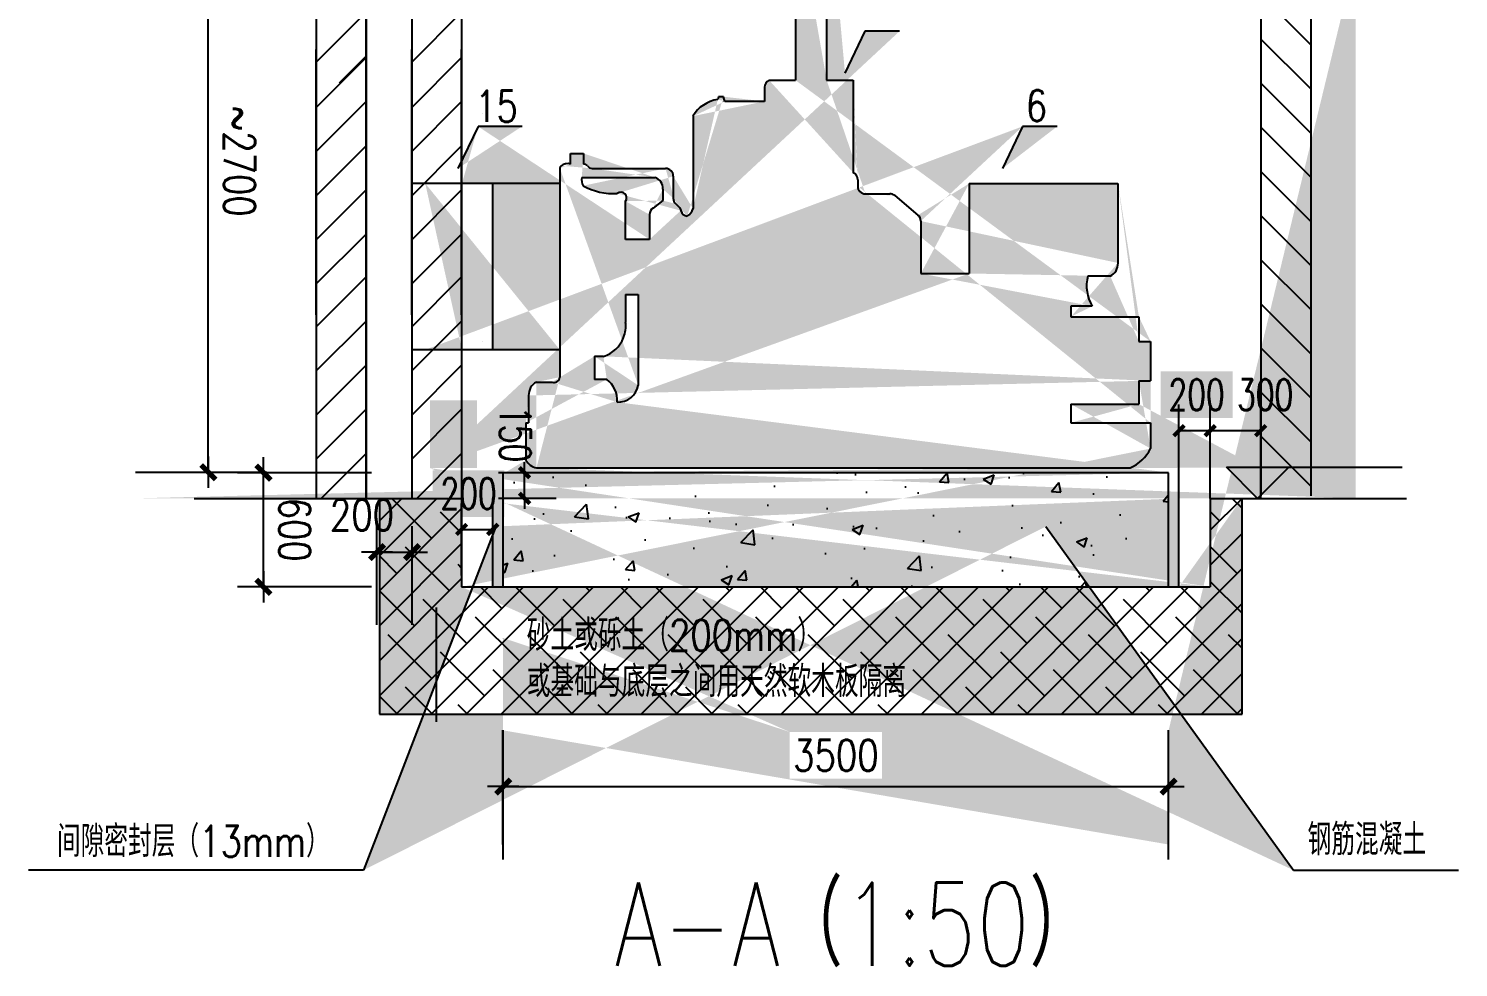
# Model space of a CAD drawing. Extents: x -6243262 to 3079315, y -2914302 to 172723.
# Drawn here: x -1774136 to -1760383, y -974944 to -965917 of the extents above; entities that cross this region are included whole.
import ezdxf

# ---------------------------------------------------------------- set-up
doc = ezdxf.new("R2010")
doc.units = 0
doc.header["$LTSCALE"] = 1000
for name, color, linetype in [('DQ1', 7, 'Continuous'), ('LT', 7, 'Continuous'), ('PUB_DIM', 3, 'Continuous'), ('SYS', 7, 'Continuous'), ('TEL_DIM', 3, 'Continuous'), ('WALL', 9, 'Continuous')]:
    doc.layers.add(name, color=color, linetype=linetype)
doc.styles.add('_TCH_DIM_T3', font='SIMPLEX', dxfattribs={"width": 0.705882, "bigfont": 'GBCBIG'})
doc.styles.add('DIM_FONT_T3', font='SIMPLEX.shx', dxfattribs={"width": 0.8})
doc.styles.add('HZTXT', font='romans.shx', dxfattribs={"width": 0.7, "bigfont": 'hztxt.shx'})
doc.styles.add('仿宋', font='txt1.shx', dxfattribs={"width": 0.8, "bigfont": 'fs.shx'})
doc.dimstyles.new('_TCH_ARCH&&100', dxfattribs={"dimtxt": 297.5, "dimasz": 100, "dimexe": 250, "dimexo": 300, "dimgap": 126.25, "dimtad": 1, "dimdec": 0, "dimzin": 0, "dimdsep": 46, "dimtxsty": '_TCH_DIM_T3', "dimblk": 'ARCHTICK', "dimcen": 0.09, "dimclrt": 7, "dimazin": 2, "dimtfac": 1, "dimtdec": 0, "dimtix": 1, "dimtmove": 2, "dimatfit": 3, "dimfxl": 0, "dimtolj": 1, "dimtzin": 0, "dimarcsym": 0})
doc.dimstyles.new('AXIS$TCH&&100', dxfattribs={"dimtxt": 300, "dimasz": 1, "dimexe": 250, "dimexo": 300, "dimgap": 150, "dimtad": 1, "dimdec": 0, "dimzin": 0, "dimdsep": 46, "dimtxsty": 'DIM_FONT_T3', "dimblk": '_DIMX', "dimcen": 0.09, "dimclrt": 7, "dimadec": 0, "dimazin": 0, "dimtfac": 1, "dimtdec": 0, "dimtix": 1, "dimtmove": 2, "dimatfit": 3, "dimldrblk": '_DIMX', "dimfxl": 0, "dimtolj": 1, "dimtzin": 0, "dimarcsym": 0})
doc.dimstyles.new('DIMN$TCH&&100', dxfattribs={"dimtxt": 300, "dimasz": 1, "dimexe": 250, "dimexo": 300, "dimgap": 150, "dimtad": 1, "dimdec": 0, "dimzin": 0, "dimdsep": 46, "dimtxsty": 'DIM_FONT_T3', "dimblk": '_DIMX', "dimcen": 0.09, "dimclrt": 7, "dimadec": 0, "dimazin": 0, "dimtfac": 1, "dimtdec": 0, "dimtix": 1, "dimtmove": 2, "dimatfit": 3, "dimldrblk": '_DIMX', "dimfxl": 0, "dimtolj": 1, "dimtzin": 0, "dimarcsym": 0})

# ---------------------------------------------------------------- blocks, each defined once
blk = doc.blocks.new('_ArchTick')
at = {"color": 0, "linetype": 'ByBlock', "const_width": 0.4}
blk.add_lwpolyline([(-0.5, -0.5), (0.5, 0.5)], dxfattribs=at)
blk = doc.blocks.new('*D1407')
at = {"layer": 'Defpoints', "color": 0, "linetype": 'Continuous', "transparency": 16777216}
for p in [(-1762285, -969783), (-1762771, -970736), (-1762285, -970736)]:
    blk.add_point(p, dxfattribs=at)
at = {"layer": 'SYS', "color": 0, "linetype": 'Continuous', "lineweight": -2, "transparency": 16777216}
for p, q in [((-1762771, -970436), (-1762771, -969533)), ((-1762285, -970436), (-1762285, -969533)), ((-1762771, -969783), (-1762285, -969783))]:
    blk.add_line(p, q, dxfattribs=at)
at = {"layer": 'SYS', "color": 0, "linetype": 'Continuous', "lineweight": -2, "transparency": 16777216, "xscale": 100, "yscale": 100, "zscale": 100}
for p, rotation in [((-1762771, -969783), 180.0001574587737), ((-1762285, -969783), 0.0001574587736750301)]:
    blk.add_blockref('_ArchTick', p, dxfattribs=dict(at, rotation=rotation))
at = {"layer": 'SYS', "color": 7, "linetype": 'Continuous', "transparency": 16777216, "insert": (-1762242, -969438), "char_height": 297.5, "attachment_point": 5, "rotation": 0.0002, "style": '_TCH_DIM_T3'}
blk.add_mtext('\\A1;300', dxfattribs=at)
blk = doc.blocks.new('_DIMX')
blk.add_line((-150, 0), (150, 0))
at = {"const_width": 50}
blk.add_lwpolyline([(-70, -70), (70, 70)], dxfattribs=at)
blk = doc.blocks.new('*D1408')
at = {"layer": 'Defpoints', "color": 0, "transparency": 16777216}
for p in [(-1771876, -970187), (-1770538, -970187), (-1770538, -971285)]:
    blk.add_point(p, dxfattribs=at)
at = {"layer": 'PUB_DIM', "color": 0, "lineweight": -2, "transparency": 16777216}
for p, q in [((-1770838, -970187), (-1772126, -970187)), ((-1771876, -971284), (-1771876, -970188)), ((-1770838, -971285), (-1772126, -971285))]:
    blk.add_line(p, q, dxfattribs=at)
for p, rotation in [((-1771876, -970187), 90.0001574587535), ((-1771876, -971285), 270.0001574587535)]:
    blk.add_blockref('_DIMX', p, dxfattribs=dict(at, rotation=rotation))
at = {"layer": 'PUB_DIM', "color": 7, "transparency": 16777216, "insert": (-1771576, -970736), "char_height": 300, "attachment_point": 5, "rotation": 270.0002, "style": 'DIM_FONT_T3'}
blk.add_mtext('\\A1;600', dxfattribs=at)
blk = doc.blocks.new('*D1409')
at = {"layer": 'Defpoints', "color": 0, "linetype": 'Continuous', "transparency": 16777216}
for p in [(-1762771, -969783), (-1763071, -970736), (-1762771, -970736)]:
    blk.add_point(p, dxfattribs=at)
at = {"layer": 'SYS', "color": 0, "linetype": 'Continuous', "lineweight": -2, "transparency": 16777216}
for p, q in [((-1763071, -970436), (-1763071, -969533)), ((-1762771, -970436), (-1762771, -969533)), ((-1763071, -969783), (-1762771, -969783))]:
    blk.add_line(p, q, dxfattribs=at)
at = {"layer": 'SYS', "color": 0, "linetype": 'Continuous', "lineweight": -2, "transparency": 16777216, "xscale": 100, "yscale": 100, "zscale": 100}
for p, rotation in [((-1763071, -969783), 180.0001574587833), ((-1762771, -969783), 0.0001574587833057497)]:
    blk.add_blockref('_ArchTick', p, dxfattribs=dict(at, rotation=rotation))
at = {"layer": 'SYS', "color": 7, "linetype": 'Continuous', "transparency": 16777216, "insert": (-1762901, -969438), "char_height": 297.5, "attachment_point": 5, "rotation": 0.0002, "style": '_TCH_DIM_T3'}
blk.add_mtext('\\A1;200', dxfattribs=at)
blk = doc.blocks.new('*D1410')
at = {"layer": 'Defpoints', "color": 0, "transparency": 16777216}
for p in [(-1769671, -970733), (-1769971, -971475), (-1769671, -971475)]:
    blk.add_point(p, dxfattribs=at)
at = {"layer": 'TEL_DIM', "color": 0, "lineweight": -2, "transparency": 16777216}
for p, q in [((-1769971, -971175), (-1769971, -970483)), ((-1769671, -971175), (-1769671, -970483)), ((-1769971, -970733), (-1769671, -970733))]:
    blk.add_line(p, q, dxfattribs=at)
at = {"layer": 'TEL_DIM', "color": 0, "lineweight": -2, "transparency": 16777216, "xscale": 100, "yscale": 100, "zscale": 100}
for p, rotation in [((-1769971, -970733), 180.0001574587833), ((-1769671, -970733), 0.0001574587833057497)]:
    blk.add_blockref('_ArchTick', p, dxfattribs=dict(at, rotation=rotation))
at = {"layer": 'TEL_DIM', "color": 7, "transparency": 16777216, "insert": (-1769904, -970388), "char_height": 297.5, "attachment_point": 5, "rotation": 0.0002, "style": '_TCH_DIM_T3'}
blk.add_mtext('\\A1;200', dxfattribs=at)
blk = doc.blocks.new('*D1411')
at = {"layer": 'Defpoints', "color": 0, "transparency": 16777216}
for p in [(-1763171, -973205), (-1769571, -974205), (-1763171, -974205)]:
    blk.add_point(p, dxfattribs=at)
at = {"layer": 'PUB_DIM', "color": 0, "lineweight": -2, "transparency": 16777216}
for p, q in [((-1769571, -973905), (-1769571, -972955)), ((-1763171, -973905), (-1763171, -972955)), ((-1769570, -973205), (-1763172, -973205))]:
    blk.add_line(p, q, dxfattribs=at)
for p, rotation in [((-1769571, -973205), 180.0001574587762), ((-1763171, -973205), 0.0001574587761940294)]:
    blk.add_blockref('_DIMX', p, dxfattribs=dict(at, rotation=rotation))
at = {"layer": 'PUB_DIM', "color": 7, "transparency": 16777216, "insert": (-1766371, -972905), "char_height": 300, "attachment_point": 5, "rotation": 0.0002, "style": 'DIM_FONT_T3'}
blk.add_mtext('\\A1;3500', dxfattribs=at)
blk = doc.blocks.new('*D1413')
at = {"layer": 'Defpoints', "color": 0, "transparency": 16777216}
for p in [(-1773407, -964202), (-1772407, -964202), (-1773407, -970183)]:
    blk.add_point(p, dxfattribs=at)
at = {"layer": 'PUB_DIM', "color": 0, "lineweight": -2, "transparency": 16777216}
for p, q in [((-1773107, -964202), (-1772157, -964202)), ((-1772407, -970182), (-1772407, -964203)), ((-1773107, -970183), (-1772157, -970183))]:
    blk.add_line(p, q, dxfattribs=at)
for p, rotation in [((-1772407, -964202), 90.00015745877418), ((-1772407, -970183), 270.0001574587742)]:
    blk.add_blockref('_DIMX', p, dxfattribs=dict(at, rotation=rotation))
at = {"layer": 'PUB_DIM', "color": 7, "transparency": 16777216, "insert": (-1772107, -967192), "char_height": 300, "attachment_point": 5, "rotation": 270.0002, "style": 'DIM_FONT_T3'}
blk.add_mtext('\\A1;~2700', dxfattribs=at)
blk = doc.blocks.new('*D1414')
at = {"layer": 'Defpoints', "color": 0, "transparency": 16777216}
for p in [(-1769365, -970187), (-1768760, -970187), (-1768760, -970434)]:
    blk.add_point(p, dxfattribs=at)
at = {"layer": 'TEL_DIM', "color": 0, "lineweight": -2, "transparency": 16777216}
for p, q in [((-1769060, -970187), (-1769615, -970187)), ((-1769365, -970187), (-1769365, -970087)), ((-1769365, -970434), (-1769365, -970187)), ((-1769060, -970434), (-1769615, -970434)), ((-1769365, -970434), (-1769365, -970534))]:
    blk.add_line(p, q, dxfattribs=at)
at = {"layer": 'TEL_DIM', "color": 0, "lineweight": -2, "transparency": 16777216, "xscale": 100, "yscale": 100, "zscale": 100}
for p, rotation in [((-1769365, -970187), 270.000157458884), ((-1769365, -970434), 90.00015745888402)]:
    blk.add_blockref('_ArchTick', p, dxfattribs=dict(at, rotation=rotation))
at = {"layer": 'TEL_DIM', "color": 7, "transparency": 16777216, "insert": (-1769455, -969817), "char_height": 297.5, "attachment_point": 5, "rotation": 270.0002, "style": '_TCH_DIM_T3'}
blk.add_mtext('\\A1;150', dxfattribs=at)

msp = doc.modelspace()

# ---------------------------------------------------------------- hatches: boundary and pattern name
h = msp.add_hatch(color=7)
edge = h.paths.add_edge_path()
edge.add_line((-1770320.6, -960734.6), (-1770320.6, -965277.7))
edge.add_line((-1770320.6, -965277.7), (-1770215.6, -965316))
edge.add_line((-1770215.6, -965316), (-1770425.6, -965353))
edge.add_line((-1770425.6, -965353), (-1770320.6, -965390.2))
edge.add_line((-1770320.6, -965390.2), (-1770320.6, -969933.4))
h.paths.add_polyline_path([(-1762615.3, -970134.9), (-1762015.3, -970134.9), (-1762315.3, -970434.9)], flags=17)
h.paths.add_polyline_path([(-1763170.6, -971285.4), (-1763170.6, -970187.4)])
h.paths.add_polyline_path([(-1769570.7, -971285.5), (-1769570.7, -970187.5)])
edge = h.paths.add_edge_path()
edge.add_line((-1763245.8, -969212.7), (-1762555.8, -969212.7))
edge.add_line((-1762555.8, -969212.7), (-1762555.8, -969662.7))
edge.add_line((-1762555.8, -969662.7), (-1763245.8, -969662.7))
edge.add_line((-1763245.8, -969662.7), (-1763245.8, -969212.7))
edge.add_line((-1770249.5, -970163.2), (-1769559.5, -970163.2))
edge.add_line((-1769559.5, -970163.2), (-1769559.5, -970613.2))
edge.add_line((-1769559.5, -970613.2), (-1770249.5, -970613.2))
edge.add_line((-1770249.5, -970613.2), (-1770249.5, -970163.2))
edge.add_line((-1766090.9, -965942.1), (-1766283.4, -966346))
edge.add_line((-1766459.7, -964395.6), (-1766459.7, -966413.2))
edge.add_line((-1766759.7, -964695.6), (-1766759.7, -966413.2))
edge.add_line((-1763343.7, -968925.9), (-1763343.7, -969304.6))
edge.add_arc((-1768691.7, -968782.9), 297.7, 286.50051, 339.62575)
edge.add_line((-1768271.1, -968474.1), (-1768271.1, -969347.7))
edge.add_line((-1769025.9, -967259.1), (-1769025.9, -969268.7))
edge.add_line((-1769250.9, -970141.6), (-1763539.5, -970141.6))
edge.add_line((-1769570.7, -970186.5), (-1763171.6, -970186.4))
edge.add_arc((-1768466.7, -969310), 199.3, 267.80625, 349.08718)
edge.add_line((-1768693.4, -969068.3), (-1768607.2, -969068.3))
edge.add_line((-1768574.8, -969289.7), (-1768693.4, -969289.7))
edge.add_line((-1768693.4, -969068.3), (-1768693.4, -969289.7))
edge.add_arc((-1769081.3, -969263.7), 55.6, 249.28566, 354.87425)
edge.add_line((-1769250.9, -969315.7), (-1769100.9, -969315.7))
edge.add_arc((-1768727.8, -969492.4), 254, 356.22748, 412.94935)
edge.add_line((-1769352.2, -969707.6), (-1769325.9, -969707.6))
edge.add_line((-1769325.9, -969445.1), (-1769325.9, -969707.6))
edge.add_line((-1769352.2, -969707.6), (-1769352.2, -970066.6))
edge.add_arc((-1769221.9, -969996.4), 148.1, 208.29266, 258.67796)
edge.add_arc((-1769187.9, -969438.7), 138.2, 117.15468, 182.64336)
edge.add_line((-1763456.3, -969304.6), (-1763343.7, -969304.6))
edge.add_line((-1763343.7, -969707.6), (-1763343.7, -969955.1))
edge.add_line((-1763456.3, -969304.6), (-1763456.3, -969528.1))
edge.add_line((-1762315.3, -970134.9), (-1760925.2, -970134.9))
edge.add_arc((-1763720.8, -969755.1), 426.9, 295.13015, 332.05207)
edge.add_line((-1764110.2, -969528.1), (-1764110.2, -969707.6))
edge.add_line((-1764110.2, -969528.1), (-1763456.3, -969528.1))
edge.add_line((-1764110.2, -969707.6), (-1763343.7, -969707.6))
edge.add_arc((-1766086, -967431), 75, 180.00016, 270.00016)
edge.add_line((-1766459.7, -966413.2), (-1766204.2, -966413.2))
edge.add_arc((-1766236, -967370.4), 75, 0.00016, 64.92657)
edge.add_line((-1766161, -967370.4), (-1766161, -967431))
edge.add_line((-1766204.2, -966413.2), (-1766204.2, -967302.5))
edge.add_line((-1767013.4, -966413.2), (-1766759.7, -966413.2))
edge.add_arc((-1766981.7, -966481.1), 75, 115.07374, 180.00016)
edge.add_line((-1767056.7, -966481.1), (-1767056.7, -966616.7))
edge.add_line((-1767451.9, -966572), (-1767500, -966572))
edge.add_line((-1767500, -966572), (-1767507.3, -966599.3))
edge.add_line((-1767438.1, -966616.7), (-1767451.9, -966572))
edge.add_arc((-1767877.5, -967604.6), 139.5, 303.53919, 341.81483)
edge.add_arc((-1767461.3, -966927.9), 331.8, 97.96797, 149.37009)
edge.add_line((-1767056.7, -966616.7), (-1767438.1, -966616.7))
edge.add_line((-1767745, -966759.7), (-1767745, -967648.1))
edge.add_arc((-1768009.7, -967336.5), 75, 0.00016, 90.00016)
edge.add_line((-1767911.3, -967603), (-1767871.1, -967641.1))
edge.add_arc((-1767859.7, -967548.5), 75, 180.00016, 226.57629)
edge.add_line((-1768035.5, -967570.7), (-1768128.5, -967642.4))
edge.add_arc((-1768088.4, -967705.8), 75, 122.31748, 180.00016)
edge.add_line((-1768035.5, -967460), (-1768035.5, -967570.7))
edge.add_arc((-1768438.8, -967544.3), 54.9, 323.62124, 489.63115)
edge.add_line((-1767934.7, -967336.5), (-1767934.7, -967548.5))
edge.add_arc((-1768149.1, -967455.5), 113.7, 357.71733, 430.14256)
edge.add_line((-1768798.4, -967117.4), (-1768798.4, -967220.8))
edge.add_arc((-1768795.6, -967269.4), 48.7, 42.09812, 93.22863)
edge.add_arc((-1768714, -967207.3), 54.1, 212.91561, 269.45539)
edge.add_arc((-1768995.9, -967259.1), 30, 127.73063, 180.00016)
edge.add_arc((-1768955.7, -967311.2), 95.8, 70.6694, 127.73063)
edge.add_line((-1768923.9, -967220.8), (-1768923.9, -967117.4))
edge.add_line((-1768923.9, -967117.4), (-1768798.4, -967117.4))
edge.add_arc((-1768702.1, -967370.3), 115.1, 169.10751, 210.06824)
edge.add_line((-1768815.1, -967348.5), (-1768110.5, -967348.5))
edge.add_line((-1768714.5, -967261.5), (-1768009.7, -967261.5))
edge.add_arc((-1768511.8, -966907), 596.2, 240.90123, 273.65478)
edge.add_arc((-1767791.4, -967646.4), 75, 196.27525, 263.03871)
edge.add_line((-1767871.1, -967641.1), (-1767863.4, -967667.4))
edge.add_line((-1768163.4, -967943.8), (-1768394.5, -967943.8))
edge.add_line((-1768394.5, -968474.1), (-1768271.1, -968474.1))
edge.add_arc((-1768681.3, -968779.3), 289.2, 338.24708, 367.50747)
edge.add_line((-1768394.5, -968474.1), (-1768394.5, -968741.5))
edge.add_line((-1768394.5, -967943.8), (-1768394.5, -967576.8))
edge.add_line((-1768163.4, -967705.8), (-1768163.4, -967943.8))
edge.add_line((-1769813, -966857.5), (-1770005.5, -967261.5))
edge.add_line((-1769389.6, -966857.5), (-1769813, -966857.5))
edge.add_line((-1769966.8, -967405.5), (-1770320.6, -967405.5))
edge.add_line((-1769966.8, -969005.5), (-1770320.6, -969005.5))
edge.add_line((-1769669.7, -969005.5), (-1769669.7, -967405.5))
edge.add_line((-1769025.9, -967405.5), (-1770320.6, -967405.5))
edge.add_line((-1769025.9, -969005.5), (-1770320.6, -969005.5))
edge.add_line((-1764574.7, -966857.5), (-1764767.1, -967261.5))
edge.add_line((-1764242.2, -966857.5), (-1764574.7, -966857.5))
edge.add_arc((-1765629.2, -967767.7), 75, 0.00016, 50.1849)
edge.add_arc((-1765853.1, -967581), 75, 50.1849, 90.00016)
edge.add_line((-1766086, -967506), (-1765853.1, -967506))
edge.add_line((-1765805.1, -967523.4), (-1765581.2, -967710.1))
edge.add_line((-1765089.8, -967407.6), (-1763657.5, -967407.6))
edge.add_line((-1763456.3, -968925.9), (-1763343.7, -968925.9))
edge.add_line((-1763456.3, -968687.7), (-1763456.3, -968925.9))
edge.add_line((-1763732.5, -968296.9), (-1763947.7, -968296.9))
edge.add_line((-1764110.2, -968586.2), (-1764110.2, -968687.7))
edge.add_line((-1763905.6, -968586.2), (-1764110.2, -968586.2))
edge.add_arc((-1763578.1, -968390.7), 381.4, 165.7546, 210.82626)
edge.add_line((-1765554.2, -968272), (-1765089.8, -968272))
edge.add_arc((-1763791.2, -968176.6), 133.9, 296.02304, 362.60168)
edge.add_line((-1764110.2, -968687.7), (-1763456.3, -968687.7))
edge.add_line((-1763657.5, -967407.6), (-1763657.5, -968170.5))
edge.add_line((-1765554.2, -967767.7), (-1765554.2, -968272))
edge.add_line((-1765089.8, -967407.6), (-1765089.8, -968272))
edge.add_line((-1765758.4, -965942.1), (-1766090.9, -965942.1))
edge.add_line((-1770273.9, -970142.5), (-1770273.9, -969492.5))
edge.add_line((-1770273.9, -969492.5), (-1769823.9, -969492.5))
edge.add_line((-1769823.9, -969492.5), (-1769823.9, -970142.5))
edge.add_line((-1769823.9, -970142.5), (-1770273.9, -970142.5))
h.paths.add_polyline_path([(-1769942.2, -966914.7), (-1769307.6, -966914.7), (-1769307.6, -966308.9), (-1769942.2, -966308.9)], flags=25)
h.paths.add_polyline_path([(-1764645.5, -966908.5), (-1764256.1, -966908.5), (-1764256.1, -966302.8), (-1764645.5, -966302.8)], flags=24)
h.paths.add_polyline_path([(-1766161.8, -965993.1), (-1765757.9, -965993.1), (-1765757.9, -965387.4), (-1766161.8, -965387.4)], flags=24)
h.paths.add_polyline_path([(-1772401.1, -971081.2), (-1772401.1, -970391.2), (-1771951.1, -970391.2), (-1771951.1, -971081.2)], flags=9)
h = msp.add_hatch(color=7)
h.paths.add_polyline_path([(-1762615.3, -970134.9), (-1762015.3, -970134.9), (-1762315.3, -970434.9)], flags=17)
h.paths.add_polyline_path([(-1763170.6, -971285.4), (-1763170.6, -970187.4)])
h.paths.add_polyline_path([(-1769570.7, -971285.5), (-1769570.7, -970187.5)])
edge = h.paths.add_edge_path()
edge.add_line((-1763245.8, -969212.7), (-1762555.8, -969212.7))
edge.add_line((-1762555.8, -969212.7), (-1762555.8, -969662.7))
edge.add_line((-1762555.8, -969662.7), (-1763245.8, -969662.7))
edge.add_line((-1763245.8, -969662.7), (-1763245.8, -969212.7))
edge.add_line((-1770249.5, -970163.2), (-1769559.5, -970163.2))
edge.add_line((-1769559.5, -970163.2), (-1769559.5, -970613.2))
edge.add_line((-1769559.5, -970613.2), (-1770249.5, -970613.2))
edge.add_line((-1770249.5, -970613.2), (-1770249.5, -970163.2))
edge.add_line((-1766090.9, -965942.1), (-1766283.4, -966346))
edge.add_line((-1766459.7, -964395.6), (-1766459.7, -966413.2))
edge.add_line((-1766759.7, -964695.6), (-1766759.7, -966413.2))
edge.add_line((-1763343.7, -968925.9), (-1763343.7, -969304.6))
edge.add_arc((-1768691.7, -968782.9), 297.7, 286.50051, 339.62575)
edge.add_line((-1768271.1, -968474.1), (-1768271.1, -969347.7))
edge.add_line((-1769025.9, -967259.1), (-1769025.9, -969268.7))
edge.add_line((-1769250.9, -970141.6), (-1763539.5, -970141.6))
edge.add_line((-1769570.7, -970186.5), (-1763171.6, -970186.4))
edge.add_arc((-1768466.7, -969310), 199.3, 267.80625, 349.08718)
edge.add_line((-1768693.4, -969068.3), (-1768607.2, -969068.3))
edge.add_line((-1768574.8, -969289.7), (-1768693.4, -969289.7))
edge.add_line((-1768693.4, -969068.3), (-1768693.4, -969289.7))
edge.add_arc((-1769081.3, -969263.7), 55.6, 249.28566, 354.87425)
edge.add_line((-1769250.9, -969315.7), (-1769100.9, -969315.7))
edge.add_arc((-1768727.8, -969492.4), 254, 356.22748, 412.94935)
edge.add_line((-1769352.2, -969707.6), (-1769325.9, -969707.6))
edge.add_line((-1769325.9, -969445.1), (-1769325.9, -969707.6))
edge.add_line((-1769352.2, -969707.6), (-1769352.2, -970066.6))
edge.add_arc((-1769221.9, -969996.4), 148.1, 208.29266, 258.67796)
edge.add_arc((-1769187.9, -969438.7), 138.2, 117.15468, 182.64336)
edge.add_line((-1763456.3, -969304.6), (-1763343.7, -969304.6))
edge.add_line((-1763343.7, -969707.6), (-1763343.7, -969955.1))
edge.add_line((-1763456.3, -969304.6), (-1763456.3, -969528.1))
edge.add_line((-1762315.3, -970134.9), (-1760925.2, -970134.9))
edge.add_arc((-1763720.8, -969755.1), 426.9, 295.13015, 332.05207)
edge.add_line((-1764110.2, -969528.1), (-1764110.2, -969707.6))
edge.add_line((-1764110.2, -969528.1), (-1763456.3, -969528.1))
edge.add_line((-1764110.2, -969707.6), (-1763343.7, -969707.6))
edge.add_arc((-1766086, -967431), 75, 180.00016, 270.00016)
edge.add_line((-1766459.7, -966413.2), (-1766204.2, -966413.2))
edge.add_arc((-1766236, -967370.4), 75, 0.00016, 64.92657)
edge.add_line((-1766161, -967370.4), (-1766161, -967431))
edge.add_line((-1766204.2, -966413.2), (-1766204.2, -967302.5))
edge.add_line((-1767013.4, -966413.2), (-1766759.7, -966413.2))
edge.add_arc((-1766981.7, -966481.1), 75, 115.07374, 180.00016)
edge.add_line((-1767056.7, -966481.1), (-1767056.7, -966616.7))
edge.add_line((-1767451.9, -966572), (-1767500, -966572))
edge.add_line((-1767500, -966572), (-1767507.3, -966599.3))
edge.add_line((-1767438.1, -966616.7), (-1767451.9, -966572))
edge.add_arc((-1767877.5, -967604.6), 139.5, 303.53919, 341.81483)
edge.add_arc((-1767461.3, -966927.9), 331.8, 97.96797, 149.37009)
edge.add_line((-1767056.7, -966616.7), (-1767438.1, -966616.7))
edge.add_line((-1767745, -966759.7), (-1767745, -967648.1))
edge.add_arc((-1768009.7, -967336.5), 75, 0.00016, 90.00016)
edge.add_line((-1767911.3, -967603), (-1767871.1, -967641.1))
edge.add_arc((-1767859.7, -967548.5), 75, 180.00016, 226.57629)
edge.add_line((-1768035.5, -967570.7), (-1768128.5, -967642.4))
edge.add_arc((-1768088.4, -967705.8), 75, 122.31748, 180.00016)
edge.add_line((-1768035.5, -967460), (-1768035.5, -967570.7))
edge.add_arc((-1768438.8, -967544.3), 54.9, 323.62124, 489.63115)
edge.add_line((-1767934.7, -967336.5), (-1767934.7, -967548.5))
edge.add_arc((-1768149.1, -967455.5), 113.7, 357.71733, 430.14256)
edge.add_line((-1768798.4, -967117.4), (-1768798.4, -967220.8))
edge.add_arc((-1768795.6, -967269.4), 48.7, 42.09812, 93.22863)
edge.add_arc((-1768714, -967207.3), 54.1, 212.91561, 269.45539)
edge.add_arc((-1768995.9, -967259.1), 30, 127.73063, 180.00016)
edge.add_arc((-1768955.7, -967311.2), 95.8, 70.6694, 127.73063)
edge.add_line((-1768923.9, -967220.8), (-1768923.9, -967117.4))
edge.add_line((-1768923.9, -967117.4), (-1768798.4, -967117.4))
edge.add_arc((-1768702.1, -967370.3), 115.1, 169.10751, 210.06824)
edge.add_line((-1768815.1, -967348.5), (-1768110.5, -967348.5))
edge.add_line((-1768714.5, -967261.5), (-1768009.7, -967261.5))
edge.add_arc((-1768511.8, -966907), 596.2, 240.90123, 273.65478)
edge.add_arc((-1767791.4, -967646.4), 75, 196.27525, 263.03871)
edge.add_line((-1767871.1, -967641.1), (-1767863.4, -967667.4))
edge.add_line((-1768163.4, -967943.8), (-1768394.5, -967943.8))
edge.add_line((-1768394.5, -968474.1), (-1768271.1, -968474.1))
edge.add_arc((-1768681.3, -968779.3), 289.2, 338.24708, 367.50747)
edge.add_line((-1768394.5, -968474.1), (-1768394.5, -968741.5))
edge.add_line((-1768394.5, -967943.8), (-1768394.5, -967576.8))
edge.add_line((-1768163.4, -967705.8), (-1768163.4, -967943.8))
edge.add_line((-1769813, -966857.5), (-1770005.5, -967261.5))
edge.add_line((-1769389.6, -966857.5), (-1769813, -966857.5))
edge.add_line((-1769966.8, -967405.5), (-1770320.6, -967405.5))
edge.add_line((-1769966.8, -969005.5), (-1770320.6, -969005.5))
edge.add_line((-1769669.7, -969005.5), (-1769669.7, -967405.5))
edge.add_line((-1769025.9, -967405.5), (-1770320.6, -967405.5))
edge.add_line((-1769025.9, -969005.5), (-1770320.6, -969005.5))
edge.add_line((-1764574.7, -966857.5), (-1764767.1, -967261.5))
edge.add_line((-1764242.2, -966857.5), (-1764574.7, -966857.5))
edge.add_arc((-1765629.2, -967767.7), 75, 0.00016, 50.1849)
edge.add_arc((-1765853.1, -967581), 75, 50.1849, 90.00016)
edge.add_line((-1766086, -967506), (-1765853.1, -967506))
edge.add_line((-1765805.1, -967523.4), (-1765581.2, -967710.1))
edge.add_line((-1765089.8, -967407.6), (-1763657.5, -967407.6))
edge.add_line((-1763456.3, -968925.9), (-1763343.7, -968925.9))
edge.add_line((-1763456.3, -968687.7), (-1763456.3, -968925.9))
edge.add_line((-1763732.5, -968296.9), (-1763947.7, -968296.9))
edge.add_line((-1764110.2, -968586.2), (-1764110.2, -968687.7))
edge.add_line((-1763905.6, -968586.2), (-1764110.2, -968586.2))
edge.add_arc((-1763578.1, -968390.7), 381.4, 165.7546, 210.82626)
edge.add_line((-1765554.2, -968272), (-1765089.8, -968272))
edge.add_arc((-1763791.2, -968176.6), 133.9, 296.02304, 362.60168)
edge.add_line((-1764110.2, -968687.7), (-1763456.3, -968687.7))
edge.add_line((-1763657.5, -967407.6), (-1763657.5, -968170.5))
edge.add_line((-1765554.2, -967767.7), (-1765554.2, -968272))
edge.add_line((-1765089.8, -967407.6), (-1765089.8, -968272))
edge.add_line((-1765758.4, -965942.1), (-1766090.9, -965942.1))
edge.add_line((-1770273.9, -970142.5), (-1770273.9, -969492.5))
edge.add_line((-1770273.9, -969492.5), (-1769823.9, -969492.5))
edge.add_line((-1769823.9, -969492.5), (-1769823.9, -970142.5))
edge.add_line((-1769823.9, -970142.5), (-1770273.9, -970142.5))
h.paths.add_polyline_path([(-1762216, -970059.9), (-1760808.8, -970059.9), (-1760808.8, -969609.9), (-1762216, -969609.9)], flags=9)
h.paths.add_polyline_path([(-1769942.2, -966914.7), (-1769307.6, -966914.7), (-1769307.6, -966308.9), (-1769942.2, -966308.9)], flags=25)
h.paths.add_polyline_path([(-1764645.5, -966908.5), (-1764256.1, -966908.5), (-1764256.1, -966302.8), (-1764645.5, -966302.8)], flags=24)
h.paths.add_polyline_path([(-1766161.8, -965993.1), (-1765757.9, -965993.1), (-1765757.9, -965387.4), (-1766161.8, -965387.4)], flags=24)
h = msp.add_hatch(color=7)
h.paths.add_polyline_path([(-1763170.6, -973762.3), (-1763170.6, -972664.3)], flags=16)
h.paths.add_polyline_path([(-1762615.3, -970134.9), (-1762015.3, -970134.9), (-1762315.3, -970434.9)], flags=16)
h.paths.add_polyline_path([(-1763170.6, -971285.4), (-1763170.6, -970187.4)], flags=16)
h.paths.add_polyline_path([(-1769570.7, -971285.5), (-1769570.7, -970187.5)], flags=17)
h.paths.add_polyline_path([(-1769670.7, -971285.5), (-1769670.7, -970434)], flags=17)
edge = h.paths.add_edge_path()
edge.add_line((-1763245.8, -969212.7), (-1762555.8, -969212.7))
edge.add_line((-1762555.8, -969212.7), (-1762555.8, -969662.7))
edge.add_line((-1762555.8, -969662.7), (-1763245.8, -969662.7))
edge.add_line((-1763245.8, -969662.7), (-1763245.8, -969212.7))
edge.add_line((-1770249.5, -970163.2), (-1769559.5, -970163.2))
edge.add_line((-1769559.5, -970163.2), (-1769559.5, -970613.2))
edge.add_line((-1769559.5, -970613.2), (-1770249.5, -970613.2))
edge.add_line((-1770249.5, -970613.2), (-1770249.5, -970163.2))
edge.add_line((-1762770.6, -970433.9), (-1762770.6, -971285.4))
edge.add_line((-1769970.7, -970434), (-1769970.7, -971285.5))
edge.add_line((-1766815.8, -972679.7), (-1765925.8, -972679.7))
edge.add_line((-1765925.8, -972679.7), (-1765925.8, -973129.7))
edge.add_line((-1765925.8, -973129.7), (-1766815.8, -973129.7))
edge.add_line((-1766815.8, -973129.7), (-1766815.8, -972679.7))
edge.add_line((-1769570.7, -971777.7), (-1769569.7, -971776.7))
edge.add_line((-1769572.7, -971777.7), (-1769573.7, -971776.7))
edge.add_line((-1769570.7, -973762.4), (-1769570.7, -972664.4))
edge.add_line((-1769572.7, -973762.4), (-1769572.7, -972664.4))
edge.add_line((-1763170.7, -973762.3), (-1763170.7, -972664.3))
edge.add_line((-1761370.6, -965228.9), (-1761370.6, -970433.9))
edge.add_line((-1769250.9, -970141.6), (-1763539.5, -970141.6))
edge.add_line((-1769570.7, -970186.5), (-1763171.6, -970186.4))
edge.add_line((-1773105.4, -970434), (-1769970.7, -970434))
edge.add_arc((-1769221.9, -969996.4), 148.1, 208.29266, 258.67796)
edge.add_line((-1762315.3, -970134.9), (-1760925.2, -970134.9))
edge.add_arc((-1763720.8, -969755.1), 426.9, 295.13015, 332.05207)
edge.add_line((-1769970.7, -971285.5), (-1762770.6, -971285.4))
edge.add_line((-1762770.6, -970433.9), (-1760883.9, -970433.9))
edge.add_line((-1770761, -970434), (-1770761, -972509))
edge.add_line((-1770761, -972509), (-1762464.2, -972508.9))
edge.add_line((-1762464.2, -972508.9), (-1762464.3, -970433.9))
edge.add_line((-1763071.6, -971285.4), (-1763071.6, -970433.9))
edge.add_line((-1769641.4, -970704.4), (-1770914.2, -974008.9))
edge.add_line((-1764351, -970704.4), (-1761969.9, -974008.9))
edge.add_line((-1770273.9, -970142.5), (-1770273.9, -969492.5))
edge.add_line((-1770273.9, -969492.5), (-1769823.9, -969492.5))
edge.add_line((-1769823.9, -969492.5), (-1769823.9, -970142.5))
edge.add_line((-1769823.9, -970142.5), (-1770273.9, -970142.5))
h.paths.add_polyline_path([(-1772401.1, -971081.2), (-1772401.1, -970391.2), (-1771951.1, -970391.2), (-1771951.1, -971081.2)], flags=24)
h.paths.add_polyline_path([(-1769424.8, -971998.9), (-1766141, -971998.8), (-1766141, -971408.3), (-1769424.8, -971408.3)], flags=25)
h.paths.add_polyline_path([(-1769415.3, -972445.3), (-1764801.5, -972445.3), (-1764801.5, -971845.3), (-1769415.4, -971845.3)], flags=25)
h = msp.add_hatch()
h.set_pattern_fill('AN33C', scale=1500, angle=0.00016, style=0)
h.set_pattern_definition([(50.00016, (-2081978.1, -1090216.5), (1075.8905, -94.1252), [112.5, -1237.5]), (355.00016, (-2081978.1, -1090216.5), (-208.13, 1128.2876), [90, -990]), (100.45156, (-2081888.5, -1090224.4), (867.7612, 1034.1617), [95.6103, -1051.713]), (46.18436, (-2081978.1, -1089916.5), (1600.862, -248.274), [168.75, -1856.25]), (96.63576, (-2081844.7, -1089937.2), (1401.99, 1461.181), [143.4154, -1577.5695]), (351.18436, (-2081978.1, -1089916.5), (1401.989, 1461.182), [135, -1485]), (21.00016, (-2081828.1, -1089991.5), (895.3622, -603.9259), [112.5, -1237.5]), (326.00016, (-2081828.1, -1089991.5), (364.97, 1087.726), [90, -990]), (71.45156, (-2081753.5, -1090041.8), (1260.3326, 483.7992), [95.6103, -1051.713]), (37.50016, (-2081978.1, -1090216.5), (18.2384, 499.34083), [0, -978, 0, -1005, 0, -993.75]), (7.50016, (-2081978.1, -1090216.5), (394.6027, 591.61865), [0, -573, 0, -955.5, 0, -378.75]), (327.50016, (-2082312.6, -1090216.5), (800.73375, -33.8301), [0, -375, 0, -1170, 0, -1552.5]), (317.50016, (-2082462.6, -1090216.5), (874.7788, 150.1599), [0, -487.5, 0, -777, 0, -1102.5])])
h.paths.add_polyline_path([(-1763170.6, -971285.4), (-1763170.6, -970186.4), (-1769570.7, -970186.5), (-1769570.7, -971285.5)])
h = msp.add_hatch()
h.set_pattern_fill('ANSI38,_O', scale=150, angle=0.00016)
h.set_pattern_definition([(45.00016, (-2030740.5, -1038003.05), (-168.38027, 168.37934), []), (135.00016, (-2030740.5, -1038003.05), (-505.13987, 168.37841), [595.3125, -357.1875])])
h.paths.add_polyline_path([(-1770761, -972509), (-1762464.2, -972508.9), (-1762464.3, -970433.9), (-1762770.6, -970433.9), (-1762770.6, -971285.4), (-1769970.7, -971285.5), (-1769970.7, -970434), (-1770761, -970434)])
for points in [[(-1769570.7, -970434), (-1769670.7, -970434), (-1769670.7, -971285.5), (-1769570.7, -971285.5)], [(-1763071.6, -970433.9), (-1763170.6, -970433.9), (-1763170.6, -971285.4), (-1763071.6, -971285.4)]]:
    msp.add_hatch(color=7).paths.add_polyline_path(points)

# ---------------------------------------------------------------- linework, layer by layer
at = {"color": 7}
for p, q in [((-1761802.1, -966073.4), (-1762282.2, -965593.4)), ((-1766090.9, -965942.1), (-1766283.4, -966346)), ((-1765758.4, -965942.1), (-1766090.9, -965942.1)), ((-1761802.1, -966497.7), (-1762282.1, -966017.7)), ((-1771369.6, -968668.9), (-1771369.6, -966117.5)), ((-1770889.6, -968668.9), (-1770889.6, -966117.5)), ((-1770450.7, -968668.9), (-1770450.7, -966117.5)), ((-1769970.7, -968668.9), (-1769970.7, -966117.5)), ((-1767056.7, -966481.1), (-1767056.7, -966616.7)), ((-1767013.4, -966413.2), (-1766759.7, -966413.2)), ((-1766459.7, -966413.2), (-1766204.2, -966413.2)), ((-1766204.2, -966413.2), (-1766204.2, -967302.5)), ((-1761802.1, -966921.9), (-1762282.1, -966441.9)), ((-1767500, -966572), (-1767507.3, -966599.3)), ((-1767451.9, -966572), (-1767500, -966572)), ((-1767438.1, -966616.7), (-1767451.9, -966572)), ((-1767056.7, -966616.7), (-1767438.1, -966616.7)), ((-1767745, -966759.7), (-1767745, -967648.1)), ((-1769813, -966857.5), (-1770005.5, -967261.5)), ((-1769389.6, -966857.5), (-1769813, -966857.5)), ((-1764574.7, -966857.5), (-1764767.1, -967261.5)), ((-1764242.2, -966857.5), (-1764574.7, -966857.5)), ((-1761802.1, -967346.2), (-1762282.1, -966866.2)), ((-1768923.9, -967117.4), (-1768798.4, -967117.4)), ((-1768923.9, -967220.8), (-1768923.9, -967117.4)), ((-1768798.4, -967117.4), (-1768798.4, -967220.8)), ((-1768714.5, -967261.5), (-1768009.7, -967261.5)), ((-1761802.1, -967770.4), (-1762282.1, -967290.4)), ((-1768815.1, -967348.5), (-1768110.5, -967348.5)), ((-1768035.5, -967460), (-1768035.5, -967570.7)), ((-1767934.7, -967336.5), (-1767934.7, -967548.5)), ((-1766161, -967370.4), (-1766161, -967431)), ((-1768394.5, -967943.8), (-1768394.5, -967576.8)), ((-1768035.5, -967570.7), (-1768128.5, -967642.4)), ((-1767911.3, -967603), (-1767871.1, -967641.1)), ((-1766086, -967506), (-1765853.1, -967506)), ((-1765805.1, -967523.4), (-1765581.2, -967710.1)), ((-1768163.4, -967705.8), (-1768163.4, -967943.8)), ((-1767871.1, -967641.1), (-1767863.4, -967667.4)), ((-1761802.1, -968194.7), (-1762282.1, -967714.7)), ((-1765554.2, -967767.7), (-1765554.2, -968272)), ((-1768163.4, -967943.8), (-1768394.5, -967943.8)), ((-1761802.1, -968619), (-1762282.1, -968139)), ((-1765554.2, -968272), (-1765089.8, -968272)), ((-1763732.5, -968296.9), (-1763947.7, -968296.9)), ((-1768394.5, -968474.1), (-1768394.5, -968741.5)), ((-1768394.5, -968474.1), (-1768271.1, -968474.1)), ((-1768271.1, -968474.1), (-1768271.1, -969347.7)), ((-1761802.1, -969043.2), (-1762282.1, -968563.2)), ((-1763905.6, -968586.2), (-1764110.2, -968586.2)), ((-1764110.2, -968586.2), (-1764110.2, -968687.7)), ((-1764110.2, -968687.7), (-1763456.3, -968687.7)), ((-1763456.3, -968687.7), (-1763456.3, -968925.9)), ((-1763456.3, -968925.9), (-1763343.7, -968925.9)), ((-1768693.4, -969068.3), (-1768607.2, -969068.3)), ((-1761802.1, -969467.5), (-1762282.1, -968987.5)), ((-1768574.8, -969289.7), (-1768693.4, -969289.7)), ((-1763456.3, -969304.6), (-1763456.3, -969528.1)), ((-1763456.3, -969304.6), (-1763343.7, -969304.6)), ((-1764110.2, -969528.1), (-1763456.3, -969528.1)), ((-1764110.2, -969528.1), (-1764110.2, -969707.6)), ((-1761802.1, -969891.8), (-1762282.1, -969411.8)), ((-1769352.2, -969707.6), (-1769325.9, -969707.6)), ((-1764110.2, -969707.6), (-1763343.7, -969707.6)), ((-1761802.1, -970316), (-1762282.1, -969836)), ((-1772667.6, -970182.5), (-1771845.6, -970182.5)), ((-1770761, -970434), (-1770761, -972509)), ((-1770761, -970434), (-1769970.7, -970434)), ((-1769970.7, -970434), (-1769970.7, -971285.5)), ((-1762770.6, -970433.9), (-1762770.6, -971285.4)), ((-1762770.6, -970433.9), (-1762464.3, -970433.9)), ((-1762464.2, -972508.9), (-1762464.3, -970433.9)), ((-1769641.4, -970704.4), (-1770914.2, -974008.9)), ((-1764351, -970704.4), (-1761969.9, -974008.9)), ((-1770761, -972509), (-1762464.2, -972508.9)), ((-1770914.2, -974008.9), (-1774135.6, -974008.9)), ((-1761969.9, -974008.9), (-1760383.4, -974008.9))]:
    msp.add_line(p, q, dxfattribs=at)
at = {"color": 7, "linetype": 'ByBlock'}
for p, q in [((-1770287.3, -967405.5), (-1770450.7, -967405.5)), ((-1769970.7, -967405.5), (-1770141.1, -967405.5)), ((-1770294.6, -969005.5), (-1770450.7, -969005.5)), ((-1769970.7, -969005.5), (-1770133.8, -969005.5))]:
    msp.add_line(p, q, dxfattribs=at)
at = {"color": 7}
for centre, radius, start, end in [((-1766981.7, -966481.1), 75, 115.07374, 180.00016), ((-1767461.3, -966927.9), 331.8, 97.96796, 149.3701), ((-1768995.9, -967259.1), 30, 127.73063, 180.00016), ((-1768955.7, -967311.2), 95.8, 70.66941, 127.73063), ((-1768795.6, -967269.4), 48.7, 42.09811, 93.22863), ((-1768714, -967207.3), 54.1, 212.91561, 269.45539), ((-1768009.7, -967336.5), 75, 0.00016, 90.00016), ((-1766236, -967370.4), 75, 0.00016, 64.92658), ((-1768702.1, -967370.3), 115.1, 169.10751, 210.06823), ((-1768511.8, -966907), 596.2, 240.90123, 273.65478), ((-1768149.1, -967455.5), 113.7, 357.71732, 70.14256), ((-1766086, -967431), 75, 180.00016, 270.00016), ((-1768438.8, -967544.3), 54.9, 323.62123, 129.63116), ((-1767859.7, -967548.5), 75, 180.00016, 226.57629), ((-1765853.1, -967581), 75, 50.18488, 90.00016), ((-1768088.4, -967705.8), 75, 122.31747, 180.00016), ((-1767791.4, -967646.4), 75, 196.27524, 263.03871), ((-1767877.5, -967604.6), 139.5, 303.5392, 341.81483), ((-1765629.2, -967767.7), 75, 0.00016, 50.18488), ((-1763791.2, -968176.6), 133.9, 296.02303, 2.60167), ((-1763578.1, -968390.7), 381.4, 165.75459, 210.82625), ((-1768681.3, -968779.3), 289.2, 338.24707, 7.50746), ((-1768691.7, -968782.9), 297.7, 286.50051, 339.62575), ((-1768727.8, -969492.4), 254, 356.22747, 52.94936), ((-1768466.7, -969310), 199.3, 267.80625, 349.08717)]:
    msp.add_arc(centre, radius, start, end, dxfattribs=at)
at = {"layer": 'DQ1', "color": 7}
for p, q in [((-1770889.6, -970434), (-1770889.6, -960565.3)), ((-1771369.6, -966239.1), (-1770889.6, -965759.1)), ((-1770450.7, -966239.1), (-1769970.7, -965759.1)), ((-1771369.6, -966675.3), (-1770889.6, -966195.3)), ((-1771144.8, -966438.5), (-1770889.6, -966183.3)), ((-1770450.7, -966675.3), (-1769970.7, -966195.3)), ((-1771369.6, -967099.6), (-1770889.6, -966619.6)), ((-1770450.7, -968135), (-1770450.7, -966535)), ((-1770450.7, -967099.6), (-1769970.7, -966619.6)), ((-1771369.6, -967523.9), (-1770889.6, -967043.9)), ((-1770450.7, -967523.9), (-1769970.7, -967043.9)), ((-1771369.6, -967948.1), (-1770889.6, -967468.1)), ((-1770450.7, -967948.1), (-1769970.7, -967468.1)), ((-1769025.9, -967405.5), (-1770320.6, -967405.5)), ((-1769966.8, -967405.5), (-1770320.6, -967405.5)), ((-1769669.7, -969005.5), (-1769669.7, -967405.5)), ((-1771369.6, -968372.4), (-1770889.6, -967892.4)), ((-1770450.7, -968372.4), (-1769970.7, -967892.4)), ((-1771369.6, -968784.6), (-1770889.6, -968304.6)), ((-1770450.7, -968784.6), (-1769970.7, -968304.6)), ((-1771369.6, -969208.9), (-1770889.6, -968728.9)), ((-1770450.7, -969208.9), (-1769970.7, -968728.9)), ((-1769025.9, -969005.5), (-1770320.6, -969005.5)), ((-1769966.8, -969005.5), (-1770320.6, -969005.5)), ((-1771369.6, -969633.2), (-1770889.6, -969153.2)), ((-1770450.7, -969633.2), (-1769970.7, -969153.2)), ((-1771369.6, -970057.4), (-1770889.6, -969577.4)), ((-1770450.7, -970057.4), (-1769970.7, -969577.4)), ((-1771321.9, -970434), (-1770889.6, -970001.7)), ((-1770403, -970434), (-1769970.7, -970001.7)), ((-1769570.7, -970186.5), (-1763171.6, -970186.4)), ((-1769570.7, -971285.5), (-1769570.7, -970187.5)), ((-1769570.7, -971285.5), (-1769570.7, -970187.5)), ((-1763170.6, -971285.4), (-1763170.6, -970187.4)), ((-1763170.6, -971285.4), (-1763170.6, -970187.4)), ((-1772544.2, -970434), (-1769970.7, -970434)), ((-1770897.6, -970434), (-1770889.6, -970426)), ((-1769670.7, -971285.5), (-1769670.7, -970434)), ((-1769670.7, -971285.5), (-1769670.7, -970434)), ((-1763071.6, -971285.4), (-1763071.6, -970433.9)), ((-1762770.6, -970433.9), (-1760883.9, -970433.9)), ((-1769970.7, -971285.5), (-1762770.6, -971285.4)), ((-1770212.9, -972582.7), (-1770212.9, -971484.7)), ((-1769572.7, -971777.7), (-1769573.7, -971776.7)), ((-1769570.7, -971777.7), (-1769569.7, -971776.7)), ((-1769572.7, -973762.4), (-1769572.7, -972664.4)), ((-1769570.7, -973762.4), (-1769570.7, -972664.4)), ((-1763170.7, -973762.3), (-1763170.7, -972664.3)), ((-1763170.6, -973762.3), (-1763170.6, -972664.3)), ((-1763170.6, -973762.3), (-1763170.6, -972664.3))]:
    msp.add_line(p, q, dxfattribs=at)
at = {"layer": 'LT', "color": 7}
for p, q in [((-1769771.2, -966731.5), (-1769770.7, -966731)), ((-1769770.7, -968926.4), (-1769771.2, -968925.9))]:
    msp.add_line(p, q, dxfattribs=at)
at = {"layer": 'PUB_DIM', "color": 7}
for p, q in [((-1762315.3, -970434.9), (-1762615.3, -970134.9)), ((-1762615.3, -970134.9), (-1762015.3, -970134.9)), ((-1762015.3, -970134.9), (-1762315.3, -970434.9)), ((-1762315.3, -970134.9), (-1760925.2, -970134.9))]:
    msp.add_line(p, q, dxfattribs=at)
at = {"layer": 'WALL', "color": 7}
for p, q in [((-1771369.6, -960565.3), (-1771369.6, -970434)), ((-1770889.6, -960565.3), (-1770889.6, -970434)), ((-1770450.8, -960565.3), (-1770450.7, -970434)), ((-1769970.8, -960565.3), (-1769970.7, -970434)), ((-1761802.2, -960541.4), (-1761802.1, -970410.1)), ((-1762282.2, -962097.4), (-1762282.1, -970409.6)), ((-1770889.6, -962121.3), (-1770889.6, -970434)), ((-1766459.7, -964254), (-1766459.7, -966413.2)), ((-1766759.7, -964500.6), (-1766759.7, -966413.2)), ((-1769025.9, -967259.1), (-1769025.9, -969268.7)), ((-1765089.8, -967407.6), (-1765089.8, -968272)), ((-1765089.8, -967407.6), (-1763657.5, -967407.6)), ((-1763657.5, -967407.6), (-1763657.5, -968170.5)), ((-1763343.7, -968925.9), (-1763343.7, -969304.6)), ((-1768693.4, -969068.3), (-1768693.4, -969289.7)), ((-1769250.9, -969315.7), (-1769100.9, -969315.7)), ((-1769325.9, -969445.1), (-1769325.9, -969707.6)), ((-1769352.2, -969707.6), (-1769352.2, -970066.6)), ((-1763343.7, -969707.6), (-1763343.7, -969955.1)), ((-1769250.9, -970141.6), (-1763539.5, -970141.6))]:
    msp.add_line(p, q, dxfattribs=at)
for centre, radius, start, end in [((-1769187.9, -969438.7), 138.2, 117.15468, 182.64335), ((-1769081.3, -969263.7), 55.6, 249.28567, 354.87424), ((-1769221.9, -969996.4), 148.1, 208.29265, 258.67796), ((-1763720.8, -969755.1), 426.9, 295.13015, 332.05207)]:
    msp.add_arc(centre, radius, start, end, dxfattribs=at)

# ---------------------------------------------------------------- texts
at = {"color": 7, "style": 'HZTXT', "width": 0.75}
msp.add_text('A-A（1:50）', height=800, rotation=0.00016, dxfattribs=at).set_placement((-1768500, -974928.5))
at = {"layer": 'SYS', "color": 2, "linetype": 'Continuous', "style": '仿宋', "width": 0.8}
for s, p in [('15', (-1769841.3, -966813.7)), ('6', (-1764544.6, -966807.6)), ('砂土或砾土（200mm）', (-1769344, -971900.4)), ('或基础与底层之间用天然软木板隔离', (-1769344, -972345.3)), ('间隙密封层（13mm）', (-1773863.5, -973882)), ('钢筋混凝土', (-1761834.1, -973865.2))]:
    msp.add_text(s, height=300, rotation=360, dxfattribs=at).set_placement(p)

# ---------------------------------------------------------------- dimensions: what is measured, and where the dimension line sits
at = {"layer": 'PUB_DIM', "color": 7}
for p1, p2, distance, text, dimstyle, picture, middle in [((-1773406.6, -970182.5), (-1773406.6, -964202.4), -1000, '~2700', 'AXIS$TCH&&100', '*D1413', (-1772106.6, -967192.4)), ((-1770537.7, -971285.5), (-1770537.7, -970186.9), 1338.4, '600', 'DIMN$TCH&&100', '*D1408', (-1771576.1, -970736.2)), ((-1769570.9, -974204.7), (-1763170.7, -974204.7), 1000, '3500', 'DIMN$TCH&&100', '*D1411', (-1766370.8, -972904.7))]:
    dim = msp.add_aligned_dim(p1=p1, p2=p2, distance=distance, text=text, dimstyle=dimstyle, dxfattribs=at)
    dim.commit()
    dim.dimension.update_dxf_attribs({"geometry": picture, "text_midpoint": middle})
msp.add_linear_dim(base=(-1770447.5, -970950.7), p1=(-1770784.6, -971950.7), p2=(-1770447.4, -971950.7), angle=0.00016, location=(-1770929.3, -970594), text='200', dimstyle='AXIS$TCH&&100', dxfattribs=at).render()
at = {"layer": 'SYS', "color": 2, "linetype": 'Continuous'}
for base, p1, p2, text, picture, middle in [((-1762770.6, -969782.7), (-1763070.6, -970736.4), (-1762770.6, -970736.4), '200', '*D1409', (-1762900.8, -969437.7)), ((-1762285.4, -969782.7), (-1762770.6, -970736.4), (-1762285.4, -970736.4), '300', '*D1407', (-1762241.8, -969437.7))]:
    dim = msp.add_linear_dim(base=base, p1=p1, p2=p2, angle=0.00016, text=text, dimstyle='_TCH_ARCH&&100', dxfattribs=at)
    dim.commit()
    dim.dimension.update_dxf_attribs({"geometry": picture, "text_midpoint": middle, "dimtype": 129})
at = {"layer": 'TEL_DIM', "color": 7}
for base, p1, p2, angle, text, picture, middle in [((-1769365.4, -970187.5), (-1768760.4, -970434), (-1768760.4, -970187.5), 90.00016, '150', '*D1414', (-1769455.1, -969817.5)), ((-1769670.7, -970733.2), (-1769970.7, -971475.2), (-1769670.7, -971475.2), 0.00016, '200', '*D1410', (-1769904.5, -970388.2))]:
    dim = msp.add_linear_dim(base=base, p1=p1, p2=p2, angle=angle, text=text, dimstyle='_TCH_ARCH&&100', dxfattribs=at)
    dim.commit()
    dim.dimension.update_dxf_attribs({"geometry": picture, "text_midpoint": middle, "dimtype": 129})

doc.saveas('drawing.dxf')
